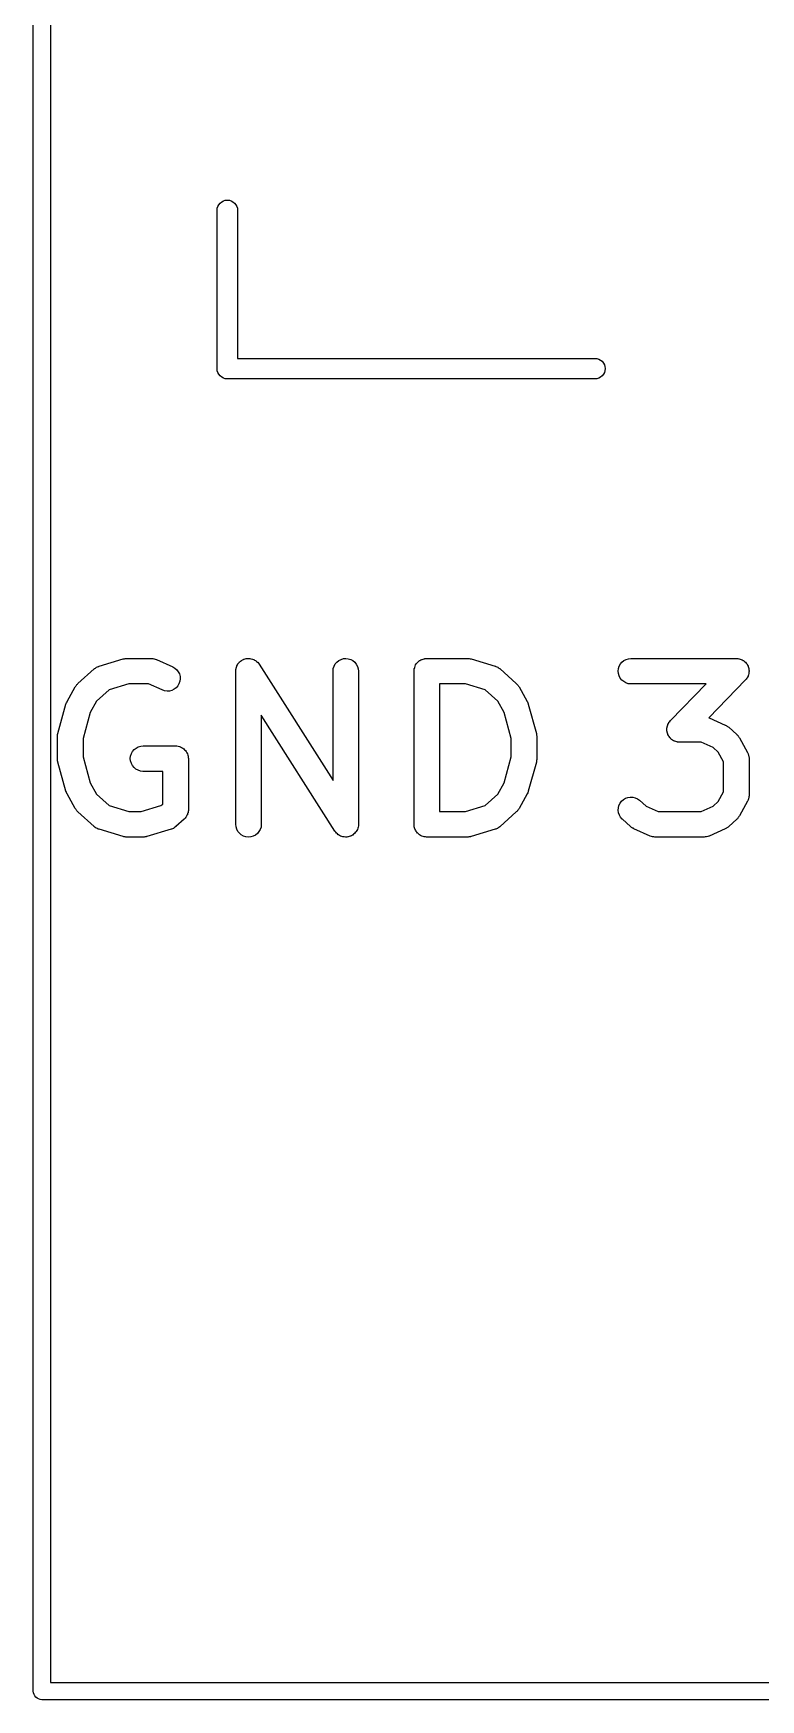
# Model space of a CAD drawing. Extents: x 195.1 to 235.6, y -143.1 to -103.
# Drawn here: x 195.45 to 199.72, y -143.05 to -133.26 of the extents above; entities that cross this region are included whole.
import ezdxf

# ---------------------------------------------------------------- set-up
doc = ezdxf.new("R2010")
doc.units = 0
doc.layers.add('BLACK', color=7, linetype='CONTINUOUS')

msp = doc.modelspace()

# ---------------------------------------------------------------- linework, layer by layer
at = {"layer": 'BLACK', "linetype": 'CONTINUOUS'}
for p, q in [((195.45, -142.998), (195.45, -103.002)), ((195.55, -103.05), (195.55, -142.95)), ((196.53, -134.297), (196.531, -134.288)), ((196.53, -135.227), (196.53, -134.297)), ((196.531, -134.288), (196.534, -134.277)), ((196.534, -134.277), (196.54, -134.267)), ((196.54, -134.267), (196.547, -134.257)), ((196.547, -134.257), (196.557, -134.25)), ((196.557, -134.25), (196.567, -134.244)), ((196.567, -134.244), (196.578, -134.241)), ((196.578, -134.241), (196.59, -134.24)), ((196.59, -134.24), (196.602, -134.241)), ((196.602, -134.241), (196.613, -134.244)), ((196.613, -134.244), (196.623, -134.25)), ((196.623, -134.25), (196.633, -134.257)), ((196.633, -134.257), (196.64, -134.267)), ((196.64, -134.267), (196.646, -134.277)), ((196.646, -134.277), (196.649, -134.288)), ((196.649, -134.288), (196.65, -134.297)), ((196.65, -134.297), (196.65, -135.17)), ((196.65, -135.17), (198.753, -135.17)), ((198.753, -135.17), (198.762, -135.171)), ((198.762, -135.171), (198.773, -135.174)), ((198.773, -135.174), (198.783, -135.18)), ((198.783, -135.18), (198.793, -135.187)), ((198.793, -135.187), (198.8, -135.197)), ((198.8, -135.197), (198.806, -135.207)), ((196.53, -135.23), (196.53, -135.227)), ((196.531, -135.242), (196.53, -135.23)), ((196.534, -135.253), (196.531, -135.242)), ((196.54, -135.263), (196.534, -135.253)), ((196.547, -135.273), (196.54, -135.263)), ((196.557, -135.28), (196.547, -135.273)), ((196.567, -135.286), (196.557, -135.28)), ((196.578, -135.289), (196.567, -135.286)), ((196.59, -135.29), (196.578, -135.289)), ((196.593, -135.29), (196.59, -135.29)), ((198.753, -135.29), (196.593, -135.29)), ((198.762, -135.289), (198.753, -135.29)), ((198.773, -135.286), (198.762, -135.289)), ((198.783, -135.28), (198.773, -135.286)), ((198.793, -135.273), (198.783, -135.28)), ((198.8, -135.263), (198.793, -135.273)), ((198.806, -135.253), (198.8, -135.263)), ((198.806, -135.207), (198.809, -135.218)), ((198.809, -135.242), (198.806, -135.253)), ((198.809, -135.218), (198.81, -135.23)), ((198.81, -135.23), (198.809, -135.242)), ((195.836, -136.978), (195.978, -136.935)), ((195.978, -136.935), (195.979, -136.935)), ((195.979, -136.935), (195.982, -136.934)), ((195.982, -136.934), (195.985, -136.934)), ((195.985, -136.934), (195.99, -136.933)), ((195.99, -136.933), (195.994, -136.932)), ((195.994, -136.932), (195.997, -136.932)), ((195.997, -136.932), (196, -136.932)), ((196, -136.932), (196.143, -136.932)), ((196.143, -136.932), (196.144, -136.932)), ((196.144, -136.932), (196.145, -136.932)), ((196.145, -136.932), (196.145, -136.932)), ((196.145, -136.932), (196.152, -136.933)), ((196.152, -136.933), (196.158, -136.934)), ((196.158, -136.934), (196.159, -136.934)), ((196.159, -136.934), (196.16, -136.934)), ((196.16, -136.934), (196.166, -136.936)), ((196.166, -136.936), (196.172, -136.938)), ((196.172, -136.938), (196.173, -136.939)), ((196.173, -136.939), (196.174, -136.939)), ((196.174, -136.939), (196.269, -136.982)), ((196.653, -136.963), (196.658, -136.959)), ((196.658, -136.959), (196.662, -136.954)), ((196.662, -136.953), (196.663, -136.952)), ((196.662, -136.954), (196.662, -136.953)), ((196.663, -136.952), (196.668, -136.948)), ((196.668, -136.948), (196.673, -136.944)), ((196.673, -136.944), (196.674, -136.944)), ((196.674, -136.944), (196.675, -136.944)), ((196.675, -136.944), (196.68, -136.941)), ((196.68, -136.941), (196.686, -136.938)), ((196.686, -136.938), (196.687, -136.937)), ((196.687, -136.937), (196.688, -136.937)), ((196.688, -136.937), (196.694, -136.935)), ((196.694, -136.935), (196.7, -136.933)), ((196.7, -136.933), (196.701, -136.933)), ((196.701, -136.933), (196.702, -136.933)), ((196.702, -136.933), (196.708, -136.933)), ((196.708, -136.933), (196.715, -136.932)), ((196.715, -136.932), (196.716, -136.932)), ((196.716, -136.932), (196.716, -136.932)), ((196.716, -136.932), (196.723, -136.933)), ((196.723, -136.933), (196.729, -136.934)), ((196.729, -136.934), (196.73, -136.934)), ((196.73, -136.934), (196.731, -136.934)), ((196.731, -136.934), (196.737, -136.936)), ((196.737, -136.936), (196.743, -136.938)), ((196.743, -136.938), (196.744, -136.938)), ((196.744, -136.938), (196.745, -136.939)), ((196.745, -136.939), (196.75, -136.942)), ((196.75, -136.942), (196.756, -136.945)), ((196.756, -136.945), (196.757, -136.945)), ((196.757, -136.945), (196.758, -136.946)), ((196.758, -136.946), (196.762, -136.95)), ((196.762, -136.95), (196.768, -136.954)), ((196.768, -136.954), (196.768, -136.955)), ((196.768, -136.955), (196.769, -136.955)), ((196.769, -136.955), (196.773, -136.961)), ((196.773, -136.961), (196.777, -136.966)), ((197.224, -136.965), (197.233, -136.954)), ((197.233, -136.954), (197.245, -136.944)), ((197.245, -136.944), (197.258, -136.938)), ((197.258, -136.938), (197.272, -136.933)), ((197.272, -136.933), (197.286, -136.932)), ((197.286, -136.932), (197.301, -136.934)), ((197.301, -136.934), (197.315, -136.938)), ((197.315, -136.938), (197.328, -136.945)), ((197.328, -136.945), (197.339, -136.954)), ((197.339, -136.954), (197.348, -136.966)), ((197.7, -136.965), (197.705, -136.959)), ((197.705, -136.959), (197.709, -136.954)), ((197.709, -136.954), (197.715, -136.949)), ((197.709, -136.954), (197.709, -136.954)), ((197.709, -136.954), (197.709, -136.954)), ((197.715, -136.949), (197.72, -136.945)), ((197.72, -136.945), (197.721, -136.945)), ((197.721, -136.944), (197.727, -136.941)), ((197.721, -136.945), (197.721, -136.944)), ((197.727, -136.941), (197.733, -136.938)), ((197.733, -136.938), (197.734, -136.938)), ((197.734, -136.938), (197.741, -136.936)), ((197.734, -136.938), (197.734, -136.938)), ((197.741, -136.936), (197.747, -136.934)), ((197.747, -136.934), (197.748, -136.934)), ((197.748, -136.934), (197.748, -136.933)), ((197.748, -136.933), (197.755, -136.933)), ((197.755, -136.933), (197.762, -136.932)), ((197.762, -136.932), (198, -136.932)), ((198, -136.932), (198.001, -136.932)), ((198.001, -136.932), (198.004, -136.932)), ((198.004, -136.932), (198.007, -136.932)), ((198.007, -136.932), (198.011, -136.933)), ((198.011, -136.933), (198.016, -136.934)), ((198.016, -136.934), (198.019, -136.935)), ((198.019, -136.935), (198.022, -136.935)), ((198.022, -136.935), (198.164, -136.978)), ((198.9, -136.965), (198.909, -136.954)), ((198.909, -136.954), (198.92, -136.945)), ((198.92, -136.945), (198.933, -136.938)), ((198.933, -136.938), (198.947, -136.934)), ((198.947, -136.934), (198.962, -136.932)), ((198.962, -136.932), (199.581, -136.932)), ((199.581, -136.932), (199.582, -136.932)), ((199.582, -136.932), (199.589, -136.933)), ((199.589, -136.933), (199.595, -136.934)), ((199.595, -136.934), (199.596, -136.934)), ((199.596, -136.934), (199.597, -136.934)), ((199.597, -136.934), (199.603, -136.936)), ((199.603, -136.936), (199.609, -136.938)), ((199.609, -136.938), (199.61, -136.938)), ((199.61, -136.938), (199.61, -136.938)), ((199.61, -136.938), (199.616, -136.941)), ((199.616, -136.941), (199.622, -136.945)), ((199.622, -136.945), (199.623, -136.945)), ((199.623, -136.945), (199.623, -136.945)), ((199.623, -136.945), (199.628, -136.95)), ((199.628, -136.95), (199.634, -136.954)), ((199.634, -136.954), (199.634, -136.954)), ((199.634, -136.954), (199.635, -136.955)), ((199.635, -136.955), (199.639, -136.96)), ((199.639, -136.96), (199.643, -136.965)), ((195.712, -137.08), (195.807, -136.994)), ((195.807, -136.994), (195.808, -136.994)), ((195.808, -136.994), (195.809, -136.993)), ((195.809, -136.993), (195.81, -136.992)), ((195.81, -136.992), (195.815, -136.989)), ((195.815, -136.989), (195.82, -136.985)), ((195.82, -136.985), (195.821, -136.984)), ((195.821, -136.984), (195.822, -136.984)), ((195.822, -136.984), (195.828, -136.981)), ((195.828, -136.981), (195.833, -136.979)), ((195.833, -136.979), (195.834, -136.979)), ((195.834, -136.979), (195.836, -136.978)), ((196.269, -136.982), (196.27, -136.982)), ((196.27, -136.982), (196.282, -136.989)), ((196.282, -136.989), (196.293, -136.999)), ((196.293, -136.999), (196.302, -137.011)), ((196.302, -137.011), (196.308, -137.024)), ((196.308, -137.024), (196.312, -137.038)), ((196.313, -137.053), (196.311, -137.067)), ((196.312, -137.038), (196.313, -137.053)), ((196.639, -137.005), (196.64, -136.998)), ((196.639, -137.006), (196.639, -137.005)), ((196.639, -137.005), (196.639, -137.005)), ((196.639, -137.007), (196.639, -137.006)), ((196.639, -137.907), (196.639, -137.007)), ((196.64, -136.998), (196.641, -136.992)), ((196.641, -136.99), (196.643, -136.984)), ((196.641, -136.991), (196.641, -136.99)), ((196.641, -136.992), (196.641, -136.991)), ((196.643, -136.984), (196.645, -136.978)), ((196.645, -136.978), (196.646, -136.977)), ((196.646, -136.976), (196.649, -136.971)), ((196.646, -136.977), (196.646, -136.976)), ((196.649, -136.971), (196.652, -136.965)), ((196.652, -136.965), (196.653, -136.964)), ((196.653, -136.964), (196.653, -136.963)), ((196.777, -136.966), (196.777, -136.966)), ((196.777, -136.966), (196.778, -136.967)), ((196.778, -136.967), (197.211, -137.649)), ((197.211, -137.006), (197.212, -136.992)), ((197.211, -137.007), (197.211, -137.006)), ((197.211, -137.649), (197.211, -137.007)), ((197.212, -136.992), (197.217, -136.978)), ((197.217, -136.978), (197.224, -136.965)), ((197.348, -136.966), (197.355, -136.979)), ((197.355, -136.979), (197.359, -136.993)), ((197.359, -136.993), (197.361, -137.007)), ((197.361, -137.007), (197.361, -137.907)), ((197.687, -137.006), (197.688, -136.999)), ((197.687, -137.007), (197.687, -137.006)), ((197.687, -137.907), (197.687, -137.007)), ((197.687, -137.007), (197.687, -137.007)), ((197.687, -137.007), (197.687, -137.007)), ((197.687, -137.007), (197.687, -137.007)), ((197.688, -136.999), (197.688, -136.992)), ((197.688, -136.992), (197.689, -136.992)), ((197.689, -136.992), (197.691, -136.985)), ((197.689, -136.992), (197.689, -136.992)), ((197.691, -136.985), (197.693, -136.978)), ((197.693, -136.978), (197.696, -136.971)), ((197.693, -136.978), (197.693, -136.978)), ((197.693, -136.978), (197.693, -136.978)), ((197.696, -136.971), (197.7, -136.965)), ((197.7, -136.965), (197.7, -136.965)), ((197.7, -136.965), (197.7, -136.965)), ((198.164, -136.978), (198.165, -136.978)), ((198.165, -136.978), (198.167, -136.979)), ((198.167, -136.979), (198.168, -136.979)), ((198.168, -136.979), (198.173, -136.982)), ((198.173, -136.982), (198.179, -136.984)), ((198.179, -136.984), (198.18, -136.985)), ((198.18, -136.985), (198.181, -136.986)), ((198.181, -136.986), (198.186, -136.989)), ((198.186, -136.989), (198.191, -136.992)), ((198.191, -136.992), (198.192, -136.993)), ((198.192, -136.993), (198.193, -136.994)), ((198.193, -136.994), (198.288, -137.08)), ((198.887, -137.007), (198.888, -136.992)), ((198.888, -137.021), (198.887, -137.007)), ((198.888, -136.992), (198.893, -136.978)), ((198.892, -137.035), (198.888, -137.021)), ((198.899, -137.048), (198.892, -137.035)), ((198.893, -136.978), (198.9, -136.965)), ((198.908, -137.06), (198.899, -137.048)), ((198.92, -137.069), (198.908, -137.06)), ((199.635, -137.059), (199.419, -137.281)), ((199.639, -137.054), (199.635, -137.059)), ((199.643, -137.049), (199.639, -137.054)), ((199.643, -136.965), (199.643, -136.966)), ((199.643, -136.966), (199.644, -136.966)), ((199.644, -137.048), (199.643, -137.049)), ((199.643, -137.049), (199.643, -137.049)), ((199.644, -136.966), (199.647, -136.972)), ((199.647, -137.042), (199.644, -137.048)), ((199.647, -136.972), (199.65, -136.978)), ((199.65, -137.036), (199.647, -137.042)), ((199.65, -136.978), (199.65, -136.978)), ((199.65, -136.978), (199.65, -136.979)), ((199.65, -136.979), (199.652, -136.985)), ((199.651, -137.035), (199.65, -137.036)), ((199.65, -137.036), (199.65, -137.036)), ((199.652, -137.029), (199.651, -137.035)), ((199.652, -136.985), (199.654, -136.992)), ((199.654, -137.022), (199.652, -137.029)), ((199.654, -136.992), (199.654, -136.992)), ((199.654, -136.992), (199.655, -136.993)), ((199.655, -137.021), (199.654, -137.022)), ((199.654, -137.022), (199.654, -137.022)), ((199.655, -136.993), (199.655, -137)), ((199.655, -137), (199.656, -137.006)), ((199.656, -137.008), (199.655, -137.014)), ((199.655, -137.014), (199.655, -137.021)), ((199.656, -137.006), (199.656, -137.007)), ((199.656, -137.007), (199.656, -137.008)), ((195.649, -137.185), (195.696, -137.099)), ((195.696, -137.099), (195.697, -137.098)), ((195.697, -137.098), (195.7, -137.095)), ((195.7, -137.095), (195.702, -137.091)), ((195.702, -137.091), (195.704, -137.089)), ((195.704, -137.089), (195.705, -137.086)), ((195.705, -137.086), (195.709, -137.083)), ((195.709, -137.083), (195.712, -137.08)), ((195.895, -137.117), (195.821, -137.183)), ((196.011, -137.082), (195.895, -137.117)), ((196.127, -137.082), (196.011, -137.082)), ((196.207, -137.118), (196.127, -137.082)), ((196.221, -137.123), (196.207, -137.118)), ((196.236, -137.125), (196.221, -137.123)), ((196.25, -137.124), (196.236, -137.125)), ((196.264, -137.12), (196.25, -137.124)), ((196.278, -137.114), (196.264, -137.12)), ((196.289, -137.105), (196.278, -137.114)), ((196.299, -137.094), (196.289, -137.105)), ((196.306, -137.081), (196.299, -137.094)), ((196.311, -137.067), (196.306, -137.081)), ((197.837, -137.082), (197.837, -137.832)), ((197.989, -137.082), (197.837, -137.082)), ((198.105, -137.117), (197.989, -137.082)), ((198.179, -137.183), (198.105, -137.117)), ((198.288, -137.08), (198.289, -137.081)), ((198.289, -137.081), (198.292, -137.084)), ((198.292, -137.084), (198.295, -137.087)), ((198.295, -137.087), (198.297, -137.09)), ((198.297, -137.09), (198.299, -137.092)), ((198.299, -137.092), (198.301, -137.096)), ((198.301, -137.096), (198.304, -137.099)), ((198.304, -137.099), (198.351, -137.185)), ((198.932, -137.076), (198.92, -137.069)), ((198.946, -137.081), (198.932, -137.076)), ((198.961, -137.082), (198.946, -137.081)), ((198.962, -137.082), (198.961, -137.082)), ((199.403, -137.082), (198.962, -137.082)), ((199.194, -137.298), (199.403, -137.082)), ((195.594, -137.373), (195.642, -137.201)), ((195.642, -137.2), (195.643, -137.199)), ((195.642, -137.201), (195.642, -137.2)), ((195.643, -137.198), (195.645, -137.193)), ((195.643, -137.199), (195.643, -137.198)), ((195.645, -137.193), (195.648, -137.187)), ((195.648, -137.186), (195.649, -137.185)), ((195.648, -137.187), (195.648, -137.186)), ((195.784, -137.25), (195.742, -137.403)), ((195.821, -137.183), (195.784, -137.25)), ((198.216, -137.25), (198.179, -137.183)), ((198.258, -137.403), (198.216, -137.25)), ((198.351, -137.185), (198.352, -137.186)), ((198.352, -137.186), (198.352, -137.187)), ((198.352, -137.187), (198.353, -137.188)), ((198.353, -137.188), (198.355, -137.194)), ((198.355, -137.194), (198.357, -137.199)), ((198.357, -137.199), (198.358, -137.2)), ((198.358, -137.2), (198.358, -137.201)), ((198.358, -137.201), (198.406, -137.373)), ((197.222, -137.947), (196.789, -137.265)), ((196.789, -137.265), (196.789, -137.907)), ((199.173, -137.343), (199.174, -137.336)), ((199.173, -137.349), (199.173, -137.343)), ((199.173, -137.35), (199.173, -137.349)), ((199.173, -137.351), (199.173, -137.35)), ((199.173, -137.357), (199.173, -137.351)), ((199.174, -137.335), (199.176, -137.329)), ((199.174, -137.336), (199.174, -137.335)), ((199.174, -137.336), (199.174, -137.336)), ((199.176, -137.329), (199.178, -137.322)), ((199.178, -137.321), (199.182, -137.315)), ((199.178, -137.322), (199.178, -137.321)), ((199.178, -137.322), (199.178, -137.322)), ((199.182, -137.315), (199.185, -137.309)), ((199.185, -137.308), (199.19, -137.303)), ((199.185, -137.309), (199.185, -137.308)), ((199.185, -137.309), (199.185, -137.309)), ((199.19, -137.303), (199.194, -137.298)), ((199.419, -137.281), (199.42, -137.281)), ((199.42, -137.281), (199.421, -137.281)), ((199.421, -137.281), (199.421, -137.282)), ((199.421, -137.282), (199.516, -137.324)), ((199.516, -137.324), (199.517, -137.325)), ((199.517, -137.325), (199.521, -137.327)), ((199.521, -137.327), (199.524, -137.328)), ((199.524, -137.328), (199.527, -137.331)), ((199.527, -137.331), (199.53, -137.332)), ((199.53, -137.332), (199.533, -137.335)), ((199.533, -137.335), (199.536, -137.337)), ((199.536, -137.337), (199.584, -137.38)), ((195.592, -137.387), (195.593, -137.382)), ((195.592, -137.39), (195.592, -137.387)), ((195.592, -137.392), (195.592, -137.39)), ((195.592, -137.393), (195.592, -137.392)), ((195.592, -137.521), (195.592, -137.393)), ((195.593, -137.377), (195.594, -137.375)), ((195.593, -137.382), (195.593, -137.377)), ((195.594, -137.375), (195.594, -137.373)), ((195.742, -137.403), (195.742, -137.511)), ((196.067, -137.452), (196.081, -137.448)), ((196.081, -137.448), (196.095, -137.446)), ((196.095, -137.446), (196.286, -137.446)), ((196.286, -137.446), (196.286, -137.446)), ((196.286, -137.446), (196.286, -137.446)), ((196.286, -137.446), (196.286, -137.446)), ((196.286, -137.446), (196.287, -137.446)), ((196.287, -137.446), (196.294, -137.447)), ((196.294, -137.447), (196.301, -137.448)), ((196.301, -137.448), (196.301, -137.448)), ((196.301, -137.448), (196.301, -137.448)), ((196.301, -137.448), (196.308, -137.45)), ((196.308, -137.45), (196.315, -137.452)), ((198.258, -137.511), (198.258, -137.403)), ((198.406, -137.373), (198.406, -137.374)), ((198.406, -137.374), (198.406, -137.376)), ((198.406, -137.376), (198.407, -137.378)), ((198.407, -137.378), (198.407, -137.383)), ((198.407, -137.383), (198.408, -137.388)), ((198.408, -137.388), (198.408, -137.391)), ((198.408, -137.391), (198.408, -137.393)), ((198.408, -137.393), (198.408, -137.521)), ((199.174, -137.364), (199.173, -137.357)), ((199.174, -137.365), (199.174, -137.364)), ((199.176, -137.372), (199.174, -137.365)), ((199.174, -137.365), (199.174, -137.365)), ((199.178, -137.378), (199.176, -137.372)), ((199.178, -137.379), (199.178, -137.378)), ((199.179, -137.379), (199.178, -137.379)), ((199.182, -137.385), (199.179, -137.379)), ((199.185, -137.391), (199.182, -137.385)), ((199.185, -137.392), (199.185, -137.391)), ((199.186, -137.392), (199.185, -137.392)), ((199.19, -137.397), (199.186, -137.392)), ((199.194, -137.402), (199.19, -137.397)), ((199.195, -137.403), (199.194, -137.402)), ((199.2, -137.408), (199.195, -137.403)), ((199.195, -137.403), (199.195, -137.403)), ((199.205, -137.412), (199.2, -137.408)), ((199.206, -137.412), (199.205, -137.412)), ((199.206, -137.413), (199.206, -137.412)), ((199.212, -137.416), (199.206, -137.413)), ((199.218, -137.419), (199.212, -137.416)), ((199.219, -137.419), (199.218, -137.419)), ((199.226, -137.421), (199.219, -137.419)), ((199.219, -137.419), (199.219, -137.419)), ((199.232, -137.423), (199.226, -137.421)), ((199.233, -137.423), (199.232, -137.423)), ((199.233, -137.424), (199.233, -137.423)), ((199.24, -137.424), (199.233, -137.424)), ((199.247, -137.425), (199.24, -137.424)), ((199.248, -137.425), (199.247, -137.425)), ((199.374, -137.425), (199.248, -137.425)), ((199.444, -137.456), (199.374, -137.425)), ((199.584, -137.38), (199.584, -137.381)), ((199.584, -137.381), (199.587, -137.384)), ((199.587, -137.384), (199.591, -137.387)), ((199.591, -137.387), (199.592, -137.39)), ((199.592, -137.39), (199.594, -137.392)), ((199.594, -137.392), (199.596, -137.396)), ((199.596, -137.396), (199.599, -137.399)), ((199.599, -137.399), (199.647, -137.485)), ((195.592, -137.524), (195.592, -137.521)), ((195.592, -137.526), (195.592, -137.524)), ((195.593, -137.531), (195.592, -137.526)), ((195.593, -137.536), (195.593, -137.531)), ((195.594, -137.538), (195.593, -137.536)), ((195.594, -137.54), (195.594, -137.538)), ((195.594, -137.542), (195.594, -137.54)), ((195.642, -137.713), (195.594, -137.542)), ((195.742, -137.511), (195.784, -137.664)), ((196.02, -137.521), (196.022, -137.506)), ((196.022, -137.535), (196.02, -137.521)), ((196.022, -137.506), (196.026, -137.492)), ((196.026, -137.55), (196.022, -137.535)), ((196.026, -137.492), (196.033, -137.479)), ((196.033, -137.479), (196.042, -137.468)), ((196.042, -137.468), (196.054, -137.459)), ((196.054, -137.459), (196.067, -137.452)), ((196.315, -137.452), (196.315, -137.452)), ((196.315, -137.452), (196.315, -137.452)), ((196.315, -137.452), (196.321, -137.456)), ((196.321, -137.456), (196.328, -137.459)), ((196.328, -137.459), (196.328, -137.459)), ((196.328, -137.459), (196.328, -137.46)), ((196.328, -137.46), (196.334, -137.464)), ((196.334, -137.464), (196.339, -137.469)), ((196.339, -137.469), (196.339, -137.469)), ((196.339, -137.469), (196.339, -137.469)), ((196.339, -137.469), (196.344, -137.474)), ((196.344, -137.474), (196.348, -137.48)), ((196.348, -137.48), (196.348, -137.48)), ((196.348, -137.48), (196.348, -137.48)), ((196.348, -137.48), (196.352, -137.487)), ((196.352, -137.487), (196.355, -137.493)), ((196.355, -137.493), (196.355, -137.493)), ((196.355, -137.493), (196.355, -137.493)), ((196.355, -137.493), (196.357, -137.5)), ((196.357, -137.5), (196.359, -137.507)), ((196.359, -137.507), (196.359, -137.507)), ((196.359, -137.507), (196.359, -137.507)), ((196.359, -137.507), (196.36, -137.514)), ((196.36, -137.514), (196.361, -137.521)), ((196.361, -137.521), (196.361, -137.821)), ((198.216, -137.664), (198.258, -137.511)), ((198.406, -137.542), (198.358, -137.713)), ((198.407, -137.537), (198.406, -137.539)), ((198.406, -137.539), (198.406, -137.542)), ((198.408, -137.527), (198.407, -137.532)), ((198.407, -137.532), (198.407, -137.537)), ((198.408, -137.521), (198.408, -137.522)), ((198.408, -137.522), (198.408, -137.525)), ((198.408, -137.525), (198.408, -137.527)), ((199.474, -137.483), (199.444, -137.456)), ((199.506, -137.541), (199.474, -137.483)), ((199.506, -137.716), (199.506, -137.541)), ((199.647, -137.485), (199.647, -137.486)), ((199.647, -137.486), (199.648, -137.489)), ((199.648, -137.489), (199.65, -137.493)), ((199.65, -137.493), (199.651, -137.496)), ((199.651, -137.496), (199.653, -137.499)), ((199.653, -137.499), (199.653, -137.503)), ((199.653, -137.503), (199.655, -137.507)), ((199.655, -137.507), (199.655, -137.51)), ((199.655, -137.51), (199.656, -137.514)), ((199.656, -137.514), (199.656, -137.518)), ((199.656, -137.518), (199.656, -137.521)), ((199.656, -137.521), (199.656, -137.736)), ((196.032, -137.562), (196.026, -137.55)), ((196.042, -137.574), (196.032, -137.562)), ((196.053, -137.583), (196.042, -137.574)), ((196.066, -137.59), (196.053, -137.583)), ((196.08, -137.595), (196.066, -137.59)), ((196.094, -137.596), (196.08, -137.595)), ((196.095, -137.596), (196.094, -137.596)), ((196.211, -137.596), (196.095, -137.596)), ((196.211, -137.788), (196.211, -137.596)), ((195.642, -137.714), (195.642, -137.713)), ((195.643, -137.715), (195.642, -137.714)), ((195.645, -137.721), (195.643, -137.715)), ((195.647, -137.727), (195.645, -137.721)), ((195.648, -137.727), (195.647, -137.727)), ((195.648, -137.728), (195.648, -137.727)), ((195.649, -137.729), (195.648, -137.728)), ((195.696, -137.815), (195.649, -137.729)), ((195.784, -137.664), (195.821, -137.731)), ((195.821, -137.731), (195.895, -137.797)), ((198.105, -137.797), (198.179, -137.731)), ((198.179, -137.731), (198.216, -137.664)), ((198.351, -137.729), (198.304, -137.815)), ((198.352, -137.728), (198.351, -137.729)), ((198.355, -137.722), (198.352, -137.728)), ((198.352, -137.728), (198.352, -137.728)), ((198.357, -137.716), (198.355, -137.722)), ((198.358, -137.714), (198.357, -137.715)), ((198.357, -137.715), (198.357, -137.716)), ((198.358, -137.713), (198.358, -137.714)), ((199.474, -137.774), (199.506, -137.716)), ((199.656, -137.741), (199.655, -137.744)), ((199.655, -137.744), (199.655, -137.748)), ((199.656, -137.736), (199.656, -137.737)), ((199.656, -137.737), (199.656, -137.741)), ((195.699, -137.819), (195.696, -137.815)), ((195.701, -137.823), (195.699, -137.819)), ((195.703, -137.825), (195.701, -137.823)), ((195.705, -137.827), (195.703, -137.825)), ((195.708, -137.83), (195.705, -137.827)), ((195.711, -137.834), (195.708, -137.83)), ((195.712, -137.834), (195.711, -137.834)), ((195.807, -137.92), (195.712, -137.834)), ((195.895, -137.797), (196.011, -137.832)), ((196.011, -137.832), (196.084, -137.832)), ((196.084, -137.832), (196.2, -137.797)), ((196.2, -137.797), (196.211, -137.788)), ((196.358, -137.84), (196.356, -137.845)), ((196.359, -137.839), (196.358, -137.84)), ((196.36, -137.831), (196.359, -137.837)), ((196.359, -137.837), (196.359, -137.839)), ((196.361, -137.826), (196.36, -137.831)), ((196.361, -137.821), (196.361, -137.822)), ((196.361, -137.822), (196.361, -137.824)), ((196.361, -137.824), (196.361, -137.826)), ((197.837, -137.832), (197.989, -137.832)), ((197.989, -137.832), (198.105, -137.797)), ((198.288, -137.834), (198.193, -137.92)), ((198.291, -137.831), (198.288, -137.834)), ((198.295, -137.828), (198.291, -137.831)), ((198.296, -137.826), (198.295, -137.828)), ((198.298, -137.824), (198.296, -137.826)), ((198.301, -137.82), (198.298, -137.824)), ((198.303, -137.816), (198.301, -137.82)), ((198.304, -137.815), (198.303, -137.816)), ((198.887, -137.825), (198.888, -137.81)), ((198.889, -137.839), (198.887, -137.825)), ((198.888, -137.81), (198.891, -137.796)), ((198.894, -137.853), (198.889, -137.839)), ((198.891, -137.796), (198.898, -137.783)), ((198.898, -137.783), (198.907, -137.771)), ((198.907, -137.771), (198.917, -137.761)), ((198.917, -137.761), (198.93, -137.754)), ((198.93, -137.754), (198.944, -137.749)), ((198.944, -137.749), (198.958, -137.747)), ((198.958, -137.747), (198.973, -137.747)), ((198.973, -137.747), (198.987, -137.751)), ((198.987, -137.751), (199, -137.757)), ((199, -137.757), (199.012, -137.766)), ((199.012, -137.766), (199.051, -137.801)), ((199.051, -137.801), (199.121, -137.832)), ((199.121, -137.832), (199.374, -137.832)), ((199.374, -137.832), (199.444, -137.801)), ((199.444, -137.801), (199.474, -137.774)), ((199.647, -137.772), (199.599, -137.858)), ((199.648, -137.769), (199.647, -137.772)), ((199.65, -137.765), (199.648, -137.769)), ((199.651, -137.762), (199.65, -137.765)), ((199.652, -137.759), (199.651, -137.762)), ((199.653, -137.755), (199.652, -137.759)), ((199.654, -137.751), (199.653, -137.755)), ((199.655, -137.748), (199.654, -137.751)), ((195.808, -137.921), (195.807, -137.92)), ((195.809, -137.922), (195.808, -137.921)), ((195.814, -137.925), (195.809, -137.922)), ((195.819, -137.929), (195.814, -137.925)), ((195.82, -137.929), (195.819, -137.929)), ((195.821, -137.93), (195.82, -137.929)), ((195.827, -137.932), (195.821, -137.93)), ((195.832, -137.935), (195.827, -137.932)), ((195.833, -137.935), (195.832, -137.935)), ((195.835, -137.936), (195.833, -137.935)), ((195.836, -137.936), (195.835, -137.936)), ((195.978, -137.979), (195.836, -137.936)), ((196.26, -137.936), (196.117, -137.979)), ((196.261, -137.936), (196.26, -137.936)), ((196.262, -137.935), (196.261, -137.936)), ((196.268, -137.933), (196.262, -137.935)), ((196.273, -137.931), (196.268, -137.933)), ((196.274, -137.93), (196.273, -137.931)), ((196.276, -137.929), (196.274, -137.93)), ((196.28, -137.926), (196.276, -137.929)), ((196.285, -137.922), (196.28, -137.926)), ((196.286, -137.922), (196.285, -137.922)), ((196.287, -137.921), (196.286, -137.922)), ((196.288, -137.92), (196.287, -137.921)), ((196.336, -137.877), (196.288, -137.92)), ((196.337, -137.876), (196.336, -137.877)), ((196.338, -137.875), (196.337, -137.876)), ((196.342, -137.871), (196.338, -137.875)), ((196.346, -137.866), (196.342, -137.871)), ((196.347, -137.865), (196.346, -137.866)), ((196.348, -137.864), (196.347, -137.865)), ((196.35, -137.859), (196.348, -137.864)), ((196.353, -137.854), (196.35, -137.859)), ((196.354, -137.852), (196.353, -137.854)), ((196.355, -137.851), (196.354, -137.852)), ((196.356, -137.845), (196.355, -137.851)), ((196.641, -137.922), (196.639, -137.907)), ((196.645, -137.936), (196.641, -137.922)), ((196.652, -137.949), (196.645, -137.936)), ((196.783, -137.937), (196.776, -137.95)), ((196.788, -137.923), (196.783, -137.937)), ((196.789, -137.908), (196.788, -137.923)), ((196.789, -137.907), (196.789, -137.908)), ((197.354, -137.938), (197.351, -137.944)), ((197.355, -137.937), (197.354, -137.937)), ((197.354, -137.937), (197.354, -137.938)), ((197.357, -137.93), (197.355, -137.937)), ((197.359, -137.924), (197.357, -137.93)), ((197.36, -137.916), (197.359, -137.923)), ((197.359, -137.923), (197.359, -137.923)), ((197.359, -137.923), (197.359, -137.924)), ((197.361, -137.91), (197.36, -137.916)), ((197.361, -137.907), (197.361, -137.908)), ((197.361, -137.908), (197.361, -137.909)), ((197.361, -137.909), (197.361, -137.91)), ((197.688, -137.914), (197.687, -137.907)), ((197.688, -137.921), (197.688, -137.914)), ((197.688, -137.922), (197.688, -137.921)), ((197.688, -137.921), (197.688, -137.921)), ((197.69, -137.928), (197.688, -137.922)), ((197.692, -137.935), (197.69, -137.928)), ((197.693, -137.936), (197.692, -137.935)), ((197.692, -137.935), (197.692, -137.935)), ((197.696, -137.942), (197.693, -137.936)), ((198.164, -137.936), (198.022, -137.979)), ((198.166, -137.936), (198.164, -137.936)), ((198.167, -137.935), (198.166, -137.936)), ((198.172, -137.933), (198.167, -137.935)), ((198.178, -137.931), (198.172, -137.933)), ((198.179, -137.93), (198.178, -137.931)), ((198.18, -137.929), (198.179, -137.93)), ((198.185, -137.926), (198.18, -137.929)), ((198.19, -137.922), (198.185, -137.926)), ((198.191, -137.922), (198.19, -137.922)), ((198.192, -137.921), (198.191, -137.922)), ((198.193, -137.92), (198.192, -137.921)), ((198.901, -137.866), (198.894, -137.853)), ((198.911, -137.876), (198.901, -137.866)), ((198.912, -137.877), (198.911, -137.876)), ((198.959, -137.92), (198.912, -137.877)), ((198.962, -137.922), (198.959, -137.92)), ((198.965, -137.925), (198.962, -137.922)), ((198.968, -137.927), (198.965, -137.925)), ((198.971, -137.929), (198.968, -137.927)), ((198.975, -137.93), (198.971, -137.929)), ((198.978, -137.932), (198.975, -137.93)), ((198.979, -137.933), (198.978, -137.932)), ((199.074, -137.976), (198.979, -137.933)), ((199.516, -137.933), (199.421, -137.976)), ((199.52, -137.931), (199.516, -137.933)), ((199.523, -137.929), (199.52, -137.931)), ((199.526, -137.927), (199.523, -137.929)), ((199.529, -137.925), (199.526, -137.927)), ((199.532, -137.923), (199.529, -137.925)), ((199.535, -137.921), (199.532, -137.923)), ((199.536, -137.92), (199.535, -137.921)), ((199.584, -137.877), (199.536, -137.92)), ((199.587, -137.874), (199.584, -137.877)), ((199.59, -137.871), (199.587, -137.874)), ((199.591, -137.868), (199.59, -137.871)), ((199.593, -137.866), (199.591, -137.868)), ((199.596, -137.862), (199.593, -137.866)), ((199.598, -137.859), (199.596, -137.862)), ((199.599, -137.858), (199.598, -137.859)), ((195.981, -137.98), (195.978, -137.979)), ((195.984, -137.981), (195.981, -137.98)), ((195.989, -137.981), (195.984, -137.981)), ((195.993, -137.982), (195.989, -137.981)), ((195.996, -137.982), (195.993, -137.982)), ((195.999, -137.982), (195.996, -137.982)), ((196, -137.982), (195.999, -137.982)), ((196.095, -137.982), (196, -137.982)), ((196.098, -137.982), (196.095, -137.982)), ((196.101, -137.982), (196.098, -137.982)), ((196.106, -137.981), (196.101, -137.982)), ((196.11, -137.981), (196.106, -137.981)), ((196.113, -137.98), (196.11, -137.981)), ((196.116, -137.979), (196.113, -137.98)), ((196.117, -137.979), (196.116, -137.979)), ((196.661, -137.96), (196.652, -137.949)), ((196.672, -137.969), (196.661, -137.96)), ((196.685, -137.976), (196.672, -137.969)), ((196.699, -137.981), (196.685, -137.976)), ((196.714, -137.982), (196.699, -137.981)), ((196.728, -137.981), (196.714, -137.982)), ((196.742, -137.977), (196.728, -137.981)), ((196.755, -137.97), (196.742, -137.977)), ((196.767, -137.961), (196.755, -137.97)), ((196.776, -137.95), (196.767, -137.961)), ((197.223, -137.948), (197.222, -137.947)), ((197.223, -137.949), (197.223, -137.948)), ((197.227, -137.954), (197.223, -137.949)), ((197.231, -137.959), (197.227, -137.954)), ((197.232, -137.959), (197.231, -137.959)), ((197.232, -137.96), (197.232, -137.959)), ((197.238, -137.964), (197.232, -137.96)), ((197.242, -137.968), (197.238, -137.964)), ((197.243, -137.969), (197.242, -137.968)), ((197.244, -137.969), (197.243, -137.969)), ((197.25, -137.972), (197.244, -137.969)), ((197.255, -137.976), (197.25, -137.972)), ((197.256, -137.976), (197.255, -137.976)), ((197.257, -137.976), (197.256, -137.976)), ((197.263, -137.978), (197.257, -137.976)), ((197.269, -137.98), (197.263, -137.978)), ((197.27, -137.98), (197.269, -137.98)), ((197.271, -137.981), (197.27, -137.98)), ((197.277, -137.981), (197.271, -137.981)), ((197.284, -137.982), (197.277, -137.981)), ((197.285, -137.982), (197.284, -137.982)), ((197.284, -137.982), (197.284, -137.982)), ((197.292, -137.982), (197.285, -137.982)), ((197.298, -137.981), (197.292, -137.982)), ((197.299, -137.981), (197.298, -137.981)), ((197.3, -137.981), (197.299, -137.981)), ((197.306, -137.979), (197.3, -137.981)), ((197.312, -137.977), (197.306, -137.979)), ((197.313, -137.977), (197.312, -137.977)), ((197.314, -137.977), (197.313, -137.977)), ((197.32, -137.974), (197.314, -137.977)), ((197.325, -137.971), (197.32, -137.974)), ((197.326, -137.97), (197.325, -137.971)), ((197.327, -137.97), (197.326, -137.97)), ((197.332, -137.966), (197.327, -137.97)), ((197.337, -137.962), (197.332, -137.966)), ((197.338, -137.961), (197.337, -137.962)), ((197.342, -137.956), (197.338, -137.961)), ((197.338, -137.961), (197.338, -137.961)), ((197.347, -137.951), (197.342, -137.956)), ((197.348, -137.95), (197.347, -137.95)), ((197.347, -137.95), (197.347, -137.951)), ((197.351, -137.944), (197.348, -137.95)), ((197.699, -137.948), (197.696, -137.942)), ((197.699, -137.949), (197.699, -137.948)), ((197.699, -137.948), (197.699, -137.948)), ((197.704, -137.954), (197.699, -137.949)), ((197.708, -137.96), (197.704, -137.954)), ((197.709, -137.96), (197.708, -137.96)), ((197.714, -137.964), (197.709, -137.96)), ((197.709, -137.96), (197.709, -137.96)), ((197.72, -137.969), (197.714, -137.964)), ((197.726, -137.973), (197.72, -137.969)), ((197.72, -137.969), (197.72, -137.969)), ((197.72, -137.969), (197.72, -137.969)), ((197.732, -137.976), (197.726, -137.973)), ((197.733, -137.976), (197.732, -137.976)), ((197.74, -137.978), (197.733, -137.976)), ((197.733, -137.976), (197.733, -137.976)), ((197.746, -137.981), (197.74, -137.978)), ((197.747, -137.981), (197.746, -137.981)), ((197.754, -137.981), (197.747, -137.981)), ((197.747, -137.981), (197.747, -137.981)), ((197.761, -137.982), (197.754, -137.981)), ((197.762, -137.982), (197.761, -137.982)), ((197.761, -137.982), (197.761, -137.982)), ((197.761, -137.982), (197.761, -137.982)), ((197.761, -137.982), (197.761, -137.982)), ((198, -137.982), (197.762, -137.982)), ((198.003, -137.982), (198, -137.982)), ((198.006, -137.982), (198.003, -137.982)), ((198.01, -137.981), (198.006, -137.982)), ((198.015, -137.981), (198.01, -137.981)), ((198.018, -137.98), (198.015, -137.981)), ((198.021, -137.979), (198.018, -137.98)), ((198.022, -137.979), (198.021, -137.979)), ((199.075, -137.976), (199.074, -137.976)), ((199.082, -137.978), (199.075, -137.976)), ((199.075, -137.976), (199.075, -137.976)), ((199.088, -137.98), (199.082, -137.978)), ((199.089, -137.98), (199.088, -137.98)), ((199.089, -137.981), (199.089, -137.98)), ((199.096, -137.981), (199.089, -137.981)), ((199.102, -137.982), (199.096, -137.981)), ((199.103, -137.982), (199.102, -137.982)), ((199.104, -137.982), (199.103, -137.982)), ((199.105, -137.982), (199.104, -137.982)), ((199.39, -137.982), (199.105, -137.982)), ((199.391, -137.982), (199.39, -137.982)), ((199.392, -137.982), (199.391, -137.982)), ((199.398, -137.981), (199.392, -137.982)), ((199.405, -137.981), (199.398, -137.981)), ((199.406, -137.981), (199.405, -137.981)), ((199.413, -137.978), (199.406, -137.98)), ((199.406, -137.98), (199.406, -137.981)), ((199.419, -137.976), (199.413, -137.978)), ((199.42, -137.976), (199.419, -137.976)), ((199.421, -137.976), (199.42, -137.976)), ((199.42, -137.976), (199.42, -137.976)), ((195.45, -143), (195.45, -142.998)), ((195.451, -143.01), (195.45, -143)), ((195.454, -143.019), (195.451, -143.01)), ((195.458, -143.028), (195.454, -143.019)), ((195.464, -143.036), (195.458, -143.028)), ((195.55, -142.95), (235.45, -142.95)), ((195.472, -143.042), (195.464, -143.036)), ((195.481, -143.046), (195.472, -143.042)), ((195.49, -143.049), (195.481, -143.046)), ((195.5, -143.05), (195.49, -143.049)), ((195.502, -143.05), (195.5, -143.05)), ((235.498, -143.05), (195.502, -143.05))]:
    msp.add_line(p, q, dxfattribs=at)

doc.saveas('drawing.dxf')
